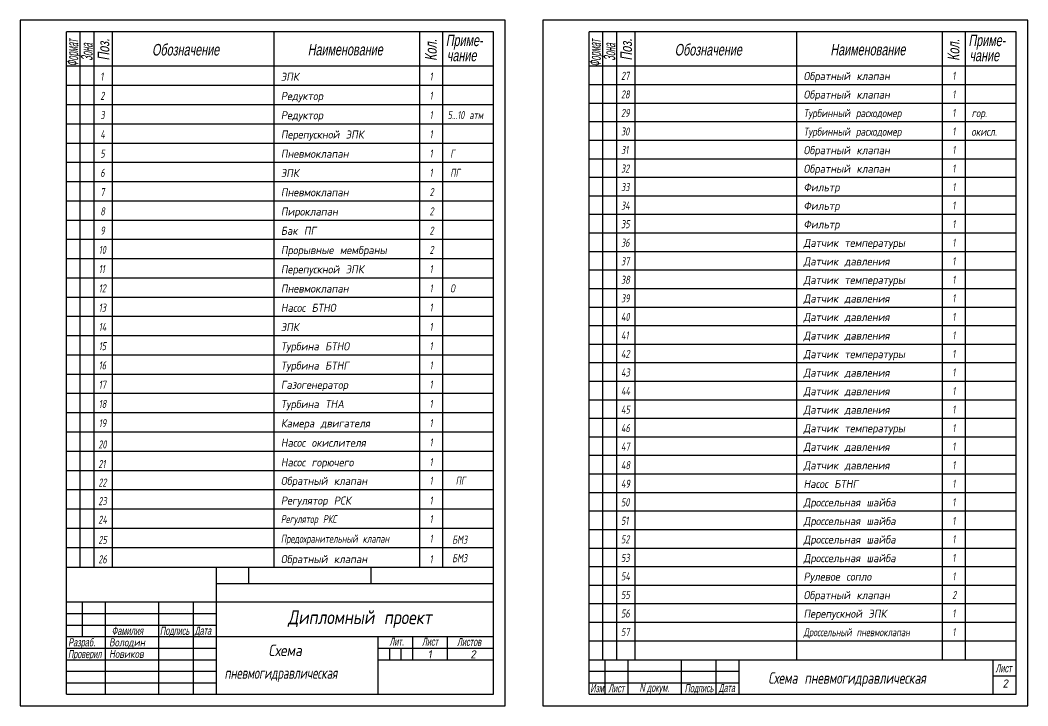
# Model space of a CAD drawing. Extents: x 879 to 2210, y -5 to 589.
# Drawn here: x 1774.1 to 2210.4, y 158.1 to 455.1 of the extents above; entities that cross this region are included whole.
import ezdxf

# ---------------------------------------------------------------- set-up
doc = ezdxf.new("R2010")
doc.units = 0
doc.header["$MEASUREMENT"] = 0
doc.layers.add('TEXT', color=82, linetype='CONTINUOUS')
doc.layers.add('TITLE_BLOCK', color=7, linetype='CONTINUOUS')
doc.styles.add('3.5', font='txt.shx', dxfattribs={"width": 0.7, "oblique": 10, "height": 3.5})
doc.styles.add('ST_5', font='w_russin.shx', dxfattribs={"width": 0.7, "oblique": 10, "height": 5})

msp = doc.modelspace()

# ---------------------------------------------------------------- linework, layer by layer
at = {"layer": 'TITLE_BLOCK'}
for p, q in [((1774.12, 455.08), (1774.12, 158.08)), ((1984.12, 455.08), (1774.12, 455.08)), ((1984.12, 158.08), (1984.12, 455.08)), ((2210.42, 455.08), (2000.42, 455.08)), ((2000.42, 455.08), (2000.42, 158.08)), ((2210.42, 158.08), (2210.42, 455.08)), ((1794.12, 163.08), (1794.12, 450.08)), ((1979.12, 450.08), (1794.12, 450.08)), ((1800.12, 218.08), (1800.12, 450.08)), ((1806.12, 218.08), (1806.12, 450.08)), ((1814.12, 218.08), (1814.12, 450.08)), ((1884.12, 218.08), (1884.12, 450.08)), ((1947.12, 218.08), (1947.12, 450.08)), ((1957.12, 218.08), (1957.12, 450.08)), ((1979.12, 163.08), (1979.12, 450.08)), ((2205.42, 450.08), (2020.42, 450.08)), ((2020.42, 163.08), (2020.42, 450.08)), ((2026.42, 178.08), (2026.42, 450.08)), ((2032.42, 178.08), (2032.42, 450.08)), ((2040.42, 178.08), (2040.42, 450.08)), ((2110.42, 178.08), (2110.42, 450.08)), ((2173.42, 178.08), (2173.42, 450.08)), ((2183.42, 178.08), (2183.42, 450.08)), ((2205.42, 163.08), (2205.42, 450.08)), ((1979.12, 435.08), (1794.12, 435.08)), ((2205.42, 435.08), (2020.42, 435.08)), ((1979.12, 426.74), (1794.12, 426.74)), ((2205.42, 427.05), (2020.42, 427.05)), ((2205.42, 419.02), (2020.42, 419.02)), ((1979.12, 418.4), (1794.12, 418.4)), ((2205.42, 410.99), (2020.42, 410.99)), ((1979.12, 410.06), (1794.12, 410.06)), ((1979.12, 401.72), (1794.12, 401.72)), ((2205.42, 402.96), (2020.42, 402.96)), ((1979.12, 393.38), (1794.12, 393.38)), ((2205.42, 394.93), (2020.42, 394.93)), ((1979.12, 385.04), (1794.12, 385.04)), ((2205.42, 386.9), (2020.42, 386.9)), ((1979.12, 376.7), (1794.12, 376.7)), ((2205.42, 378.87), (2020.42, 378.87)), ((1979.12, 368.36), (1794.12, 368.36)), ((2205.42, 370.84), (2020.42, 370.84)), ((2205.42, 362.81), (2020.42, 362.81)), ((1979.12, 360.02), (1794.12, 360.02)), ((2205.42, 354.78), (2020.42, 354.78)), ((1979.12, 351.68), (1794.12, 351.68)), ((2205.42, 346.75), (2020.42, 346.75)), ((1979.12, 343.34), (1794.12, 343.34)), ((2205.42, 338.72), (2020.42, 338.72)), ((1979.12, 335), (1794.12, 335)), ((2205.42, 330.69), (2020.42, 330.69)), ((1979.12, 326.66), (1794.12, 326.66)), ((2205.42, 322.66), (2020.42, 322.66)), ((1979.12, 318.32), (1794.12, 318.32)), ((2205.42, 314.63), (2020.42, 314.63)), ((1979.12, 309.98), (1794.12, 309.98)), ((2205.42, 306.6), (2020.42, 306.6)), ((1979.12, 301.64), (1794.12, 301.64)), ((2205.42, 298.57), (2020.42, 298.57)), ((1979.12, 293.3), (1794.12, 293.3)), ((2205.42, 290.54), (2020.42, 290.54)), ((1979.12, 284.96), (1794.12, 284.96)), ((2205.42, 282.51), (2020.42, 282.51)), ((1979.12, 276.62), (1794.12, 276.62)), ((2205.42, 274.48), (2020.42, 274.48)), ((1979.12, 268.28), (1794.12, 268.28)), ((2205.42, 266.45), (2020.42, 266.45)), ((1979.12, 259.94), (1794.12, 259.94)), ((2205.42, 258.42), (2020.42, 258.42)), ((1979.12, 251.6), (1794.12, 251.6)), ((2205.42, 250.39), (2020.42, 250.39)), ((1979.12, 243.26), (1794.12, 243.26)), ((2205.42, 242.36), (2020.42, 242.36)), ((1979.12, 234.92), (1794.12, 234.92)), ((2205.42, 234.33), (2020.42, 234.33)), ((1979.12, 226.58), (1794.12, 226.58)), ((2205.42, 226.3), (2020.42, 226.3)), ((2205.42, 218.27), (2020.42, 218.27)), ((1794.12, 218.08), (1979.12, 218.08)), ((1859.12, 203.08), (1859.12, 218.08)), ((1873.12, 211.08), (1873.12, 218.08)), ((1926.12, 211.08), (1926.12, 218.08)), ((1859.12, 211.08), (1979.12, 211.08)), ((2205.42, 210.24), (2020.42, 210.24)), ((1794.12, 203.08), (1979.12, 203.08)), ((1801.12, 188.08), (1801.12, 203.08)), ((1811.12, 163.08), (1811.12, 203.08)), ((1834.12, 163.08), (1834.12, 203.08)), ((1849.12, 163.08), (1849.12, 203.08)), ((1859.12, 163.08), (1859.12, 203.08)), ((2205.42, 202.21), (2020.42, 202.21)), ((1794.12, 198.08), (1859.12, 198.08)), ((1794.12, 193.08), (1859.12, 193.08)), ((2205.42, 194.18), (2020.42, 194.18)), ((1794.12, 188.08), (1979.12, 188.08)), ((1929.12, 163.08), (1929.12, 188.08)), ((1944.12, 178.08), (1944.12, 188.08)), ((1959.12, 178.08), (1959.12, 188.08)), ((2205.42, 186.15), (2020.42, 186.15)), ((1794.12, 183.08), (1859.12, 183.08)), ((1929.12, 183.08), (1979.12, 183.08)), ((1934.12, 178.08), (1934.12, 183.08)), ((1939.12, 178.08), (1939.12, 183.08)), ((1794.12, 178.08), (1859.12, 178.08)), ((1929.12, 178.08), (1979.12, 178.08)), ((2020.42, 178.08), (2205.42, 178.08)), ((2027.42, 163.08), (2027.42, 178.08)), ((2037.42, 163.08), (2037.42, 178.08)), ((2060.42, 163.08), (2060.42, 178.08)), ((2075.42, 163.08), (2075.42, 178.08)), ((2085.42, 163.08), (2085.42, 178.08)), ((2195.42, 163.08), (2195.42, 178.08)), ((1794.12, 173.08), (1859.12, 173.08)), ((2020.42, 173.08), (2085.42, 173.08)), ((2195.42, 171.08), (2205.42, 171.08)), ((1794.12, 168.08), (1859.12, 168.08)), ((2020.42, 168.08), (2085.42, 168.08)), ((1794.12, 163.08), (1979.12, 163.08)), ((2020.42, 163.08), (2205.42, 163.08)), ((1774.12, 158.08), (1984.12, 158.08)), ((2000.42, 158.08), (2210.42, 158.08))]:
    msp.add_line(p, q, dxfattribs=at)

# ---------------------------------------------------------------- texts
at = {"layer": 'TEXT', "style": '3.5', "oblique": 10}
for s, height, width, p in [('1', 3.5, 0.7, (1808.83, 428.89)), ('ЭПК', 3.5, 0.9, (1887, 428.81)), ('1', 3.5, 0.7, (1951.39, 428.89)), ('27', 3.5, 0.7, (2034.27, 429.2)), ('Обратный клапан', 3.5, 0.9, (2113.31, 429.12)), ('1', 3.5, 0.7, (2177.69, 429.2)), ('1', 3.5, 0.7, (2177.69, 429.2)), ('2', 3.5, 0.7, (1808.83, 420.55)), ('Редуктор', 3.5, 0.9, (1887, 420.47)), ('1', 3.5, 0.7, (1951.39, 420.55)), ('28', 3.5, 0.7, (2034.27, 421.17)), ('Обратный клапан', 3.5, 0.9, (2113.31, 421.09)), ('1', 3.5, 0.7, (2177.69, 421.17)), ('3', 3.5, 0.7, (1808.83, 412.21)), ('Редуктор', 3.5, 0.9, (1887, 412.13)), ('1', 3.5, 0.7, (1951.39, 412.21)), ('5...10 атм', 3.5, 0.7, (1959.16, 412.21)), ('29', 3.5, 0.7, (2034.27, 413.14)), ('Турбинный расходомер ', 3.5, 0.8, (2113.31, 413.06)), ('1', 3.5, 0.7, (2177.69, 413.14)), ('гор.', 3.5, 0.8, (2186.08, 413.06)), ('4', 3.5, 0.7, (1808.83, 403.87)), ('Перепускной ЭПК', 3.5, 0.9, (1887, 403.79)), ('1', 3.5, 0.7, (1951.39, 403.87)), ('30', 3.5, 0.7, (2034.27, 405.11)), ('Турбинный расходомер', 3.5, 0.8, (2113.31, 405.03)), ('1', 3.5, 0.7, (2177.69, 405.11)), ('окисл.', 3.5, 0.8, (2186, 405.03)), ('5', 3.5, 0.7, (1808.83, 395.53)), ('Пневмоклапан', 3.5, 0.9, (1887, 395.45)), ('1', 3.5, 0.7, (1951.39, 395.53)), ('Г', 3.5, 0.7, (1960.35, 395.53)), ('31', 3.5, 0.7, (2034.27, 397.08)), ('Обратный клапан', 3.5, 0.9, (2113.31, 397)), ('1', 3.5, 0.7, (2177.69, 397.08)), ('6', 3.5, 0.7, (1808.83, 387.19)), ('ЭПК', 3.5, 0.9, (1887, 387.11)), ('1', 3.5, 0.7, (1951.39, 387.19)), ('ПГ', 3.5, 0.7, (1960.35, 387.19)), ('32', 3.5, 0.7, (2034.27, 389.05)), ('Обратный клапан', 3.5, 0.9, (2113.31, 388.97)), ('1', 3.5, 0.7, (2177.69, 389.05)), ('33', 3.5, 0.7, (2034.27, 381.02)), ('Фильтр', 3.5, 0.9, (2113.31, 380.94)), ('1', 3.5, 0.7, (2177.69, 381.02)), ('7', 3.5, 0.7, (1808.83, 378.85)), ('Пневмоклапан', 3.5, 0.9, (1887, 378.77)), ('2', 3.5, 0.7, (1951.39, 378.85)), ('34', 3.5, 0.7, (2034.27, 372.99)), ('Фильтр', 3.5, 0.9, (2113.31, 372.91)), ('1', 3.5, 0.7, (2177.69, 372.99)), ('8', 3.5, 0.7, (1808.83, 370.51)), ('Пироклапан', 3.5, 0.9, (1887, 370.43)), ('2', 3.5, 0.7, (1951.39, 370.51)), ('35', 3.5, 0.7, (2034.27, 364.96)), ('Фильтр', 3.5, 0.9, (2113.31, 364.88)), ('1', 3.5, 0.7, (2177.69, 364.96)), ('9', 3.5, 0.7, (1808.83, 362.17)), ('Бак ПГ', 3.5, 0.9, (1887, 362.09)), ('2', 3.5, 0.7, (1951.39, 362.17)), ('36', 3.5, 0.7, (2034.27, 356.93)), ('Датчик температуры', 3.5, 0.9, (2113.31, 356.85)), ('1', 3.5, 0.7, (2177.69, 356.93)), ('10', 3.5, 0.7, (1808.16, 353.83)), ('Прорывные мембраны', 3.5, 0.9, (1887, 353.75)), ('2', 3.5, 0.7, (1951.39, 353.83)), ('37', 3.5, 0.7, (2034.27, 348.9)), ('Датчик давления', 3.5, 0.9, (2113.31, 348.82)), ('1', 3.5, 0.7, (2177.69, 348.9)), ('11', 3.5, 0.7, (1808.16, 345.49)), ('Перепускной ЭПК', 3.5, 0.9, (1887, 345.41)), ('1', 3.5, 0.7, (1951.39, 345.49)), ('1', 3.5, 0.7, (1951.39, 345.49)), ('12', 3.5, 0.7, (1808.16, 337.15)), ('Пневмоклапан', 3.5, 0.9, (1887, 337.07)), ('1', 3.5, 0.7, (1951.39, 337.15)), ('1', 3.5, 0.7, (1951.39, 337.15)), ('О', 3.5, 0.7, (1960.35, 337.15)), ('38', 3.5, 0.7, (2034.27, 340.87)), ('Датчик температуры', 3.5, 0.9, (2113.31, 340.79)), ('1', 3.5, 0.7, (2177.69, 340.87)), ('39', 3.5, 0.7, (2034.27, 332.84)), ('Датчик давления', 3.5, 0.9, (2113.31, 332.76)), ('1', 3.5, 0.7, (2177.69, 332.84)), ('13', 3.5, 0.7, (1808.16, 328.81)), ('Насос БТНО', 3.5, 0.9, (1887, 328.73)), ('1', 3.5, 0.7, (1951.39, 328.81)), ('40', 3.5, 0.7, (2034.27, 324.81)), ('Датчик давления', 3.5, 0.9, (2113.31, 324.73)), ('1', 3.5, 0.7, (2177.69, 324.81)), ('14', 3.5, 0.7, (1808.16, 320.47)), ('ЭПК', 3.5, 0.9, (1887, 320.39)), ('1', 3.5, 0.7, (1951.39, 320.47)), ('41', 3.5, 0.7, (2034.27, 316.78)), ('Датчик давления', 3.5, 0.9, (2113.31, 316.7)), ('1', 3.5, 0.7, (2177.69, 316.78)), ('15', 3.5, 0.7, (1808.16, 312.13)), ('Турбина БТНО', 3.5, 0.9, (1887, 312.05)), ('1', 3.5, 0.7, (1951.39, 312.13)), ('42', 3.5, 0.7, (2034.27, 308.75)), ('Датчик температуры', 3.5, 0.9, (2113.31, 308.67)), ('1', 3.5, 0.7, (2177.69, 308.75)), ('16', 3.5, 0.7, (1808.16, 303.79)), ('Турбина БТНГ', 3.5, 0.9, (1887, 303.71)), ('1', 3.5, 0.7, (1951.39, 303.79)), ('43', 3.5, 0.7, (2034.27, 300.72)), ('Датчик давления', 3.5, 0.9, (2113.31, 300.64)), ('1', 3.5, 0.7, (2177.69, 300.72)), ('17', 3.5, 0.7, (1808.16, 295.45)), ('Газогенератор', 3.5, 0.9, (1887, 295.37)), ('1', 3.5, 0.7, (1951.39, 295.45)), ('44', 3.5, 0.7, (2034.27, 292.69)), ('Датчик давления', 3.5, 0.9, (2113.31, 292.61)), ('1', 3.5, 0.7, (2177.69, 292.69)), ('18', 3.5, 0.7, (1808.16, 287.11)), ('Турбина ТНА', 3.5, 0.9, (1887, 287.03)), ('1', 3.5, 0.7, (1951.39, 287.11)), ('45', 3.5, 0.7, (2034.27, 284.66)), ('Датчик давления', 3.5, 0.9, (2113.31, 284.58)), ('1', 3.5, 0.7, (2177.69, 284.66)), ('19', 3.5, 0.7, (1808.16, 278.77)), ('Камера двигателя', 3.5, 0.9, (1887, 278.69)), ('1', 3.5, 0.7, (1951.39, 278.77)), ('46', 3.5, 0.7, (2034.27, 276.63)), ('Датчик температуры', 3.5, 0.9, (2113.31, 276.55)), ('1', 3.5, 0.7, (2177.69, 276.63)), ('20', 3.5, 0.7, (1807.96, 269.55)), ('Насос окислителя', 3.5, 0.9, (1887, 270.3)), ('1', 3.5, 0.7, (1951.39, 270.39)), ('47', 3.5, 0.7, (2034.27, 268.6)), ('Датчик давления', 3.5, 0.9, (2113.31, 268.52)), ('1', 3.5, 0.7, (2177.69, 268.6)), ('21', 3.5, 0.7, (1807.96, 261.06)), ('Насос горючего', 3.5, 0.9, (1887, 261.79)), ('1', 3.5, 0.7, (1951.39, 261.88)), ('48', 3.5, 0.7, (2034.27, 260.57)), ('Датчик давления', 3.5, 0.9, (2113.31, 260.49)), ('1', 3.5, 0.7, (2177.69, 260.57)), ('22', 3.5, 0.7, (1807.96, 253.03)), ('Обратный клапан ', 3.5, 0.9, (1887, 253.76)), ('1', 3.5, 0.7, (1951.39, 253.85)), ('ПГ', 3.5, 0.7, (1962.7, 253.85)), ('49', 3.5, 0.7, (2034.27, 252.54)), ('Насос БТНГ', 3.5, 0.9, (2113.31, 252.46)), ('1', 3.5, 0.7, (2177.69, 252.54)), ('Регулятор РСК', 3.5, 0.9, (1887, 245.25)), ('1', 3.5, 0.7, (1951.39, 245.22)), ('23', 3.5, 0.7, (1807.96, 245)), ('50', 3.5, 0.7, (2034.27, 244.51)), ('Дроссельная шайба', 3.5, 0.9, (2113.31, 244.43)), ('1', 3.5, 0.7, (2177.69, 244.51)), ('24', 3.5, 0.7, (1807.96, 236.95)), ('Регулятор РКС', 3.5, 0.7, (1887, 237.22)), ('1', 3.5, 0.7, (1951.39, 237.19)), ('51', 3.5, 0.7, (2034.27, 236.48)), ('Дроссельная шайба', 3.5, 0.9, (2113.31, 236.36)), ('1', 3.5, 0.7, (2177.69, 236.44)), ('25', 3.5, 0.7, (1807.96, 228.2)), ('Предохранительный клапан', 3.5, 0.7, (1887, 228.71)), ('1', 3.5, 0.7, (1951.39, 228.73)), ('БМЗ', 3.5, 0.7, (1961.18, 228.32)), ('52', 3.5, 0.7, (2034.27, 228.45)), ('Дроссельная шайба', 3.5, 0.9, (2113.31, 228.37)), ('1', 3.5, 0.7, (2177.69, 228.45)), ('26', 3.5, 0.7, (1807.96, 219.82)), ('Обратный клапан', 3.5, 0.9, (1887, 219.91)), ('1', 3.5, 0.7, (1951.39, 219.81)), ('БМЗ', 3.5, 0.7, (1961.18, 220.29)), ('53', 3.5, 0.7, (2034.27, 220.42)), ('Дроссельная шайба', 3.5, 0.9, (2113.31, 220.3)), ('1', 3.5, 0.7, (2177.69, 220.42)), ('54', 3.5, 0.7, (2034.27, 212.39)), ('Рулевое сопло', 3.5, 0.9, (2113.31, 212.31)), ('1', 3.5, 0.7, (2177.69, 212.39)), ('55', 3.5, 0.7, (2034.27, 204.36)), ('Обратный клапан ', 3.5, 0.9, (2113.31, 204.28)), ('2', 3.5, 0.7, (2177.69, 204.36)), ('Дипломный проект', 6, 0.8, (1890.05, 193.45)), ('56', 3.5, 0.7, (2034.27, 196.33)), ('Перепускной ЭПК', 3.5, 0.9, (2113.31, 196.25)), ('1', 3.5, 0.7, (2177.69, 196.33)), ('57', 3.5, 0.7, (2034.27, 188.3)), ('Дроссельный пневмоклапан', 3.5, 0.7, (2113.31, 188.22)), ('1', 3.5, 0.7, (2177.69, 188.3)), ('Володин', 3.5, 0.8, (1812.6, 183.85)), ('Схема', 5, 0.8, (1881.64, 179.62)), ('Новиков', 3.5, 0.8, (1812.6, 178.85)), ('пневмогидравлическая', 5, 0.65, (1862.61, 169.8)), ('Схема пневмогидравлическая', 5, 0.7, (2098.04, 167.65))]:
    msp.add_text(s, height=height, dxfattribs=dict(at, width=width)).set_placement(p)
for s, p in [('1', (1950.53, 178.64)), ('2', (1968.97, 178.64)), ('2', (2199.39, 166.01))]:
    msp.add_text(s, height=3.5, dxfattribs=at).set_placement(p)
at = {"layer": 'TITLE_BLOCK', "style": 'ST_5', "oblique": 10}
for s, width, p in [('Формат', 0.45, (1799.22, 435.04)), ('Зона', 0.5, (1805.48, 437.45)), ('Поз.', 0.7, (1812.69, 437.63)), ('Кол.', 0.7, (1954.46, 437.46)), ('Формат', 0.45, (2025.53, 434.99)), ('Зона', 0.5, (2031.79, 437.45)), ('Поз.', 0.7, (2038.99, 437.63)), ('Кол.', 0.7, (2180.77, 437.46))]:
    msp.add_text(s, height=5, rotation=90, dxfattribs=dict(at, width=width)).set_placement(p)
at = {"layer": 'TITLE_BLOCK', "style": 'ST_5', "oblique": 10, "width": 0.7}
for s, p in [('Обозначение', (1831.23, 439.77)), ('Приме-', (1958.41, 443.83)), ('Обозначение', (2057.54, 439.77)), ('Приме-', (2184.72, 443.83)), ('Наименование', (1898.64, 439.81)), ('чание', (1958.86, 437.28)), ('Наименование', (2124.94, 439.81)), ('чание', (2185.16, 437.28))]:
    msp.add_text(s, height=5, dxfattribs=at).set_placement(p)
at = {"layer": 'TITLE_BLOCK', "oblique": 10}
for s, width, p in [('Фамилия', 0.6, (1813.76, 188.82)), ('Подпись', 0.6, (1834.66, 188.82)), ('Дата', 0.6, (1849.67, 188.9)), ('Лит.', 0.6, (1934.02, 184.13)), ('Лист', 0.6, (1948.12, 184.13)), ('Разраб.', 0.6, (1794.95, 183.85)), ('Листов', 0.6, (1963.3, 184)), ('Проверил', 0.56, (1794.87, 178.74)), ('Лист', 0.6, (2196.46, 172.6)), ('Изм.', 0.56, (2021, 163.99)), ('Лист', 0.6, (2028.77, 163.91)), ('N докум.', 0.6, (2042.28, 164.16)), ('Подпись', 0.56, (2061.86, 163.99)), ('Дата', 0.56, (2076.57, 164.07))]:
    msp.add_text(s, height=3.5, dxfattribs=dict(at, width=width)).set_placement(p)

doc.saveas('drawing.dxf')
